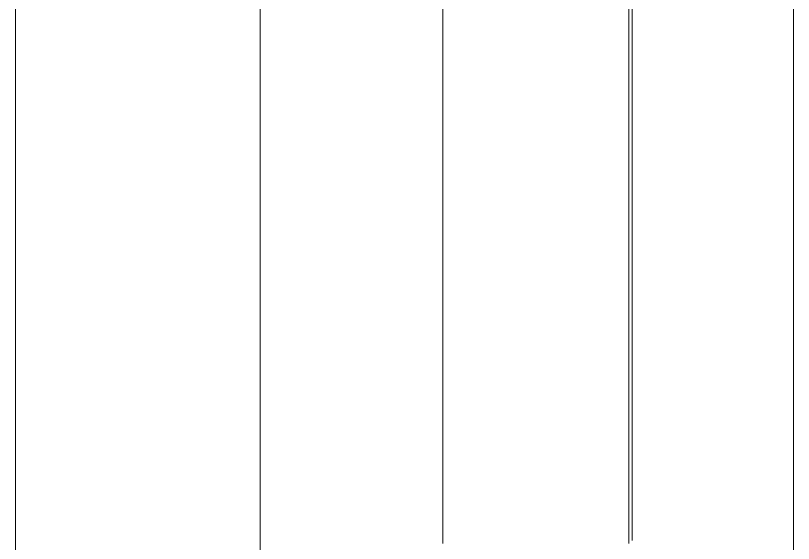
# Model space of a CAD drawing. Header units: millimetres. Extents: x 5194 to 16594, y 329 to 7592.
# Drawn here: x 11499.39 to 11548.72, y 3995.21 to 4028.66 of the extents above; entities that cross this region are included whole.
import ezdxf

# ---------------------------------------------------------------- set-up
doc = ezdxf.new("R2010")
doc.units = ezdxf.units.MM
doc.header["$MEASUREMENT"] = 0
doc.layers.add('PDF_Geometry', color=7, linetype='Continuous', true_color=0x231f20)

msp = doc.modelspace()

# ---------------------------------------------------------------- linework, layer by layer
at = {"layer": 'PDF_Geometry', "color": 0, "lineweight": 9}
for p, q in [((11514.894, 3795.514), (11514.894, 4229.174)), ((11548.715, 4105.18), (11548.715, 3860.06)), ((11514.894, 3770.171), (11514.894, 4090.17)), ((11526.489, 3995.216), (11526.489, 4067.339)), ((11538.283, 3995.216), (11538.283, 4067.339)), ((11538.481, 4067.526), (11538.481, 3995.403)), ((11499.387, 4060.682), (11499.387, 3779.679)), ((11499.387, 3779.679), (11499.387, 4060.682))]:
    msp.add_line(p, q, dxfattribs=at)

doc.saveas('drawing.dxf')
